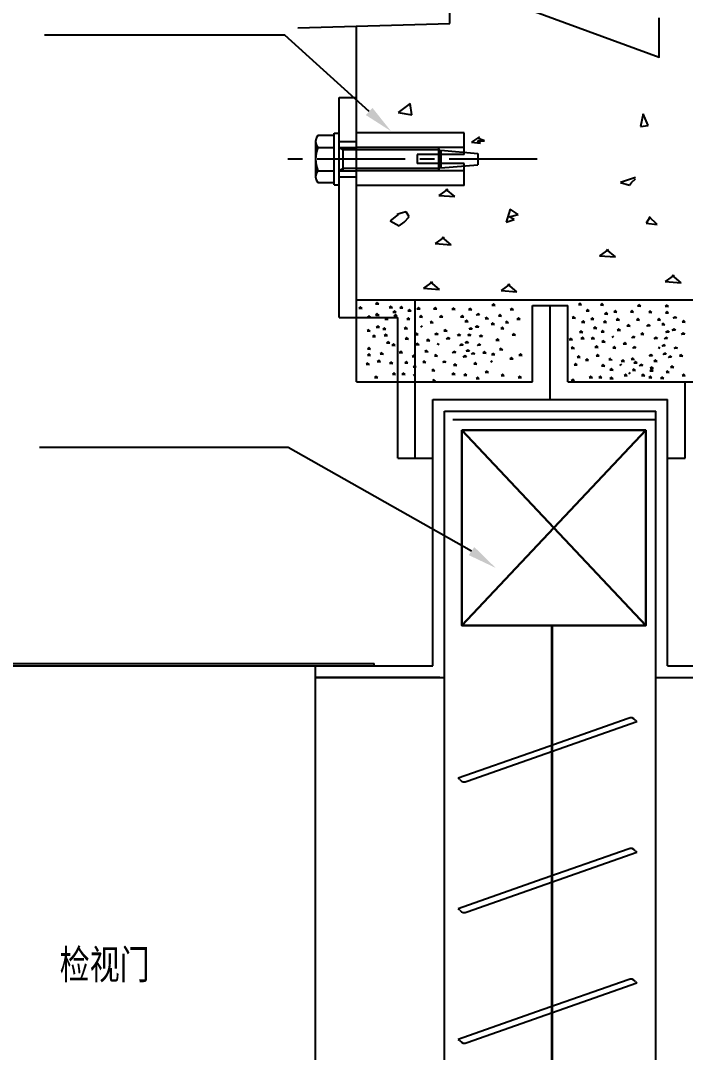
# Model space of a CAD drawing. Extents: x 2246048 to 2442613, y -66234 to 220766.
# Drawn here: x 2418332 to 2423996, y 147148 to 155941 of the extents above; entities that cross this region are included whole.
import ezdxf
from ezdxf.enums import TextEntityAlignment as Align
from ezdxf.lldxf.tags import DXFTag

# ---------------------------------------------------------------- set-up
doc = ezdxf.new("R2010")
doc.units = 0
doc.header["$LTSCALE"] = 1000
doc.header["$MEASUREMENT"] = 0
doc.linetypes.add('CENTER2', pattern=[1.125, 0.75, -0.125, 0.125, -0.125])
doc.layers.add('ACS_COM', color=53, linetype='Continuous', lineweight=30)
for name, color, linetype in [('ARCH', 21, 'Continuous'), ('CNTXT', 50, 'Continuous'), ('DUCT', 4, 'Continuous'), ('DUCTXT', 3, 'Continuous'), ('HANGER', 7, 'Continuous')]:
    doc.layers.add(name, color=color, linetype=linetype)
doc.styles.add('黑体', font='simhei.ttf')
tags = doc.linetypes.add('USTATION2', pattern=[1, 0.75, -0.25]).pattern_tags.tags
tags[6:7] = [DXFTag(74, 4), DXFTag(75, 0), DXFTag(340, '0'), DXFTag(46, 1.0), DXFTag(50, 0.0), DXFTag(44, 0.0), DXFTag(45, 0.0)]
tags[4:5] = [DXFTag(74, 4), DXFTag(75, 0), DXFTag(340, '0'), DXFTag(46, 1.0), DXFTag(50, 0.0), DXFTag(44, 0.0), DXFTag(45, 0.0)]

msp = doc.modelspace()

# ---------------------------------------------------------------- linework, layer by layer
at = {"layer": 'ACS_COM'}
for p, q in [((2422091.435935656, 152450.1201707158), (2423658.968278499, 150785.9235790529)), ((2423658.968278499, 152450.1201707158), (2422091.435935656, 150785.9235790529))]:
    msp.add_line(p, q, dxfattribs=at)
msp.add_lwpolyline([(2422091.435935656, 152450.1201707158), (2423658.968278499, 152450.1201707158), (2423658.968278499, 150785.9235790529), (2422091.435935656, 150785.9235790529)], close=True, dxfattribs=at)
at = {"layer": 'ACS_COM', "const_width": 25}
msp.add_lwpolyline([(2422859.864820077, 150785.9235790529), (2422859.864820077, 141059.682672782)], dxfattribs=at)
at = {"layer": 'ARCH'}
for p, q in [((2420694.737559747, 155879.6610612376), (2421987.77060631, 155915.7008339477)), ((2421194.737559747, 152861.9456390998), (2421194.737559747, 155893.5971987577)), ((2421194.737559747, 153561.9456390998), (2424494.737559747, 153561.9456390998)), ((2421194.737559747, 152861.9456390998), (2422694.737559747, 152861.9456390998)), ((2422994.737559747, 152861.9456390998), (2424494.737559747, 152861.9456390998))]:
    msp.add_line(p, q, dxfattribs=at)
at = {"layer": 'ARCH', "color": 11, "linetype": 'Continuous'}
for p, q in [((2421649.737559747, 155233.8273587666), (2421548.237559747, 155158.1273587665)), ((2421666.537559747, 155136.4273587666), (2421649.737559747, 155233.8273587666)), ((2421548.237559747, 155158.1273587665), (2421666.537559747, 155136.4273587666)), ((2423637.637559747, 155145.3456390997), (2423612.337559748, 155037.0456390998)), ((2423679.937559748, 155048.0456390998), (2423637.637559747, 155145.3456390997)), ((2423612.337559748, 155037.0456390998), (2423679.937559748, 155048.0456390998)), ((2422241.837559748, 154949.4456390998), (2422174.237559747, 154906.0456390998)), ((2422284.237559747, 154916.9456390997), (2422224.937559748, 154938.6456390998)), ((2422174.237559747, 154906.0456390998), (2422250.237559747, 154895.2456390997)), ((2422224.937559748, 154916.9456390997), (2422284.237559747, 154916.9456390997)), ((2422250.237559747, 154895.2456390997), (2422224.937559748, 154916.9456390997)), ((2423570.037559747, 154604.3456390998), (2423443.037559748, 154560.9456390997)), ((2423536.137559747, 154560.9456390997), (2423570.037559747, 154593.5456390998)), ((2421971.137559747, 154505.6456390998), (2421895.037559747, 154451.5456390998)), ((2422030.437559748, 154440.7456390997), (2421954.237559747, 154505.6456390998)), ((2423443.037559748, 154560.9456390997), (2423519.237559747, 154539.4456390997)), ((2423519.237559747, 154539.4456390997), (2423536.137559747, 154560.9456390997)), ((2421895.037559747, 154451.5456390998), (2422030.437559748, 154440.7456390997)), ((2421615.837559748, 154310.9456390997), (2421573.637559747, 154300.1456390998)), ((2421641.237559747, 154267.7456390997), (2421615.837559748, 154310.9456390997)), ((2422504.137559747, 154332.5456390998), (2422470.237559747, 154224.3456390997)), ((2422571.737559747, 154289.3456390997), (2422504.137559747, 154332.5456390998)), ((2421548.237559747, 154289.3456390997), (2421480.537559748, 154235.1456390998)), ((2421480.537559748, 154235.1456390998), (2421556.637559747, 154191.9456390997)), ((2421573.637559747, 154300.1456390998), (2421539.737559747, 154289.3456390997)), ((2421556.637559747, 154191.9456390997), (2421598.937559748, 154224.3456390997)), ((2421598.937559748, 154224.3456390997), (2421641.237559747, 154267.7456390997)), ((2422470.237559747, 154224.3456390997), (2422537.937559748, 154246.0456390998)), ((2422495.537559748, 154267.7456390997), (2422571.737559747, 154289.3456390997)), ((2422537.937559748, 154246.0456390998), (2422495.537559748, 154267.7456390997)), ((2423696.837559748, 154268.8456390997), (2423662.937559748, 154214.7456390997)), ((2423662.937559748, 154214.7456390997), (2423756.037559748, 154203.9456390997)), ((2423756.037559748, 154203.9456390997), (2423688.337559748, 154268.8456390997)), ((2421941.137559747, 154095.4456390998), (2421865.037559748, 154041.3456390997)), ((2421865.037559748, 154041.3456390997), (2422000.437559748, 154030.5456390998)), ((2422000.437559748, 154030.5456390998), (2421924.237559747, 154095.4456390998)), ((2423341.137559747, 153991.4456390997), (2423265.037559748, 153937.3456390997)), ((2423400.437559748, 153926.5456390998), (2423324.237559747, 153991.4456390997)), ((2423265.037559748, 153937.3456390997), (2423400.437559748, 153926.5456390998)), ((2421841.137559747, 153715.2456390997), (2421765.037559748, 153661.1456390998)), ((2421900.437559748, 153650.3456390998), (2421824.237559747, 153715.2456390997)), ((2422501.137559748, 153695.2456390997), (2422425.037559748, 153641.1456390998)), ((2422560.437559748, 153630.3456390997), (2422484.237559747, 153695.2456390997)), ((2423901.137559748, 153771.3456390998), (2423825.037559748, 153717.2456390997)), ((2423825.037559748, 153717.2456390997), (2423960.437559748, 153706.4456390997)), ((2423960.437559748, 153706.4456390997), (2423884.237559747, 153771.3456390998)), ((2421765.037559748, 153661.1456390998), (2421900.437559748, 153650.3456390998)), ((2422425.037559748, 153641.1456390998), (2422560.437559748, 153630.3456390997)), ((2421370.864707564, 153539.0865453559), (2421355.664707563, 153528.1865453558)), ((2421355.664707563, 153528.1865453558), (2421382.764707563, 153526.0865453559)), ((2421382.764707563, 153526.0865453559), (2421367.464707564, 153539.0865453559)), ((2422363.437559748, 153526.8456390997), (2422348.237559747, 153515.9456390997)), ((2422348.237559747, 153515.9456390997), (2422375.337559748, 153513.8456390997)), ((2422375.337559748, 153513.8456390997), (2422360.037559748, 153526.8456390997)), ((2423100.010763106, 153533.0740841238), (2423084.810763106, 153522.1740841239)), ((2423084.810763106, 153522.1740841239), (2423111.910763106, 153520.0740841238)), ((2423111.910763106, 153520.0740841238), (2423096.610763106, 153533.0740841238)), ((2423287.267747007, 153529.0766836714), (2423272.067747007, 153518.1766836714)), ((2423272.067747007, 153518.1766836714), (2423299.167747007, 153516.0766836714)), ((2423299.167747007, 153516.0766836714), (2423283.867747007, 153529.0766836714)), ((2423604.223111109, 153520.3118208178), (2423589.023111109, 153509.4118208177)), ((2423616.123111109, 153507.3118208178), (2423600.823111109, 153520.3118208178)), ((2423840.037208572, 153517.806426133), (2423824.837208572, 153506.906426133)), ((2423851.937208572, 153504.806426133), (2423836.637208573, 153517.806426133)), ((2421228.864707564, 153501.8865453558), (2421213.664707564, 153490.9865453559)), ((2421213.664707564, 153490.9865453559), (2421240.764707563, 153488.8865453558)), ((2421240.764707563, 153488.8865453558), (2421225.464707564, 153501.8865453558)), ((2421301.637559747, 153425.2456390997), (2421286.437559748, 153414.3456390997)), ((2421313.537559748, 153412.2456390997), (2421298.237559747, 153425.2456390997)), ((2421369.537559748, 153444.6456390998), (2421354.337559748, 153433.7456390997)), ((2421354.337559748, 153433.7456390997), (2421381.437559748, 153431.6456390998)), ((2421374.264707564, 153440.9865453559), (2421359.064707564, 153430.0865453559)), ((2421359.064707564, 153430.0865453559), (2421386.164707564, 153427.9865453558)), ((2421381.437559748, 153431.6456390998), (2421366.137559747, 153444.6456390998)), ((2421386.164707564, 153427.9865453558), (2421370.864707564, 153440.9865453559)), ((2421487.637559747, 153506.4456390997), (2421472.437559748, 153495.5456390998)), ((2421472.437559748, 153495.5456390998), (2421499.537559747, 153493.4456390997)), ((2421499.537559747, 153493.4456390997), (2421484.237559747, 153506.4456390997)), ((2421519.664707564, 153467.9865453558), (2421504.464707564, 153457.0865453559)), ((2421504.464707564, 153457.0865453559), (2421531.564707564, 153454.9865453558)), ((2421528.237559747, 153435.4456390997), (2421513.037559747, 153424.5456390998)), ((2421513.037559747, 153424.5456390998), (2421540.137559747, 153422.4456390997)), ((2421531.564707564, 153454.9865453558), (2421516.264707564, 153467.9865453558)), ((2421540.137559747, 153422.4456390997), (2421524.837559748, 153435.4456390997)), ((2421577.164707564, 153505.2865453558), (2421561.964707564, 153494.3865453558)), ((2421561.964707564, 153494.3865453558), (2421589.064707564, 153492.2865453558)), ((2421589.064707564, 153492.2865453558), (2421573.764707563, 153505.2865453558)), ((2421646.537559748, 153479.4456390997), (2421631.337559748, 153468.5456390998)), ((2421631.337559748, 153468.5456390998), (2421658.437559748, 153466.4456390997)), ((2421658.437559748, 153466.4456390997), (2421643.137559747, 153479.4456390997)), ((2421724.337559748, 153496.3456390998), (2421709.137559747, 153485.4456390997)), ((2421709.137559747, 153485.4456390997), (2421736.237559747, 153483.3456390998)), ((2421736.237559747, 153483.3456390998), (2421720.937559748, 153496.3456390998)), ((2421744.737559747, 153427.9456390997), (2421729.537559748, 153417.0456390998)), ((2421756.637559747, 153414.9456390997), (2421741.337559748, 153427.9456390997)), ((2421866.337559748, 153496.3456390998), (2421851.137559747, 153485.4456390997)), ((2421851.137559747, 153485.4456390997), (2421878.237559747, 153483.3456390998)), ((2421878.237559747, 153483.3456390998), (2421862.937559748, 153496.3456390998)), ((2421917.037559748, 153428.6456390998), (2421901.837559748, 153417.7456390997)), ((2421928.937559747, 153415.6456390998), (2421913.637559747, 153428.6456390998)), ((2422021.837559748, 153492.9456390997), (2422006.637559747, 153482.0456390998)), ((2422006.637559747, 153482.0456390998), (2422033.737559747, 153479.9456390997)), ((2422033.737559747, 153479.9456390997), (2422018.437559748, 153492.9456390997)), ((2422096.237559747, 153428.6456390998), (2422081.037559747, 153417.7456390997)), ((2422108.137559747, 153415.6456390998), (2422092.837559748, 153428.6456390998)), ((2422163.837559748, 153489.5456390998), (2422148.637559747, 153478.6456390998)), ((2422148.637559747, 153478.6456390998), (2422175.737559747, 153476.5456390998)), ((2422175.737559747, 153476.5456390998), (2422160.437559748, 153489.5456390998)), ((2422216.037559748, 153431.6456390998), (2422231.337559748, 153444.6456390998)), ((2422243.137559747, 153433.7456390997), (2422216.037559748, 153431.6456390998)), ((2422227.937559748, 153444.6456390998), (2422243.137559747, 153433.7456390997)), ((2422417.537559747, 153435.4456390997), (2422402.337559748, 153424.5456390998)), ((2422402.337559748, 153424.5456390998), (2422429.437559748, 153422.4456390997)), ((2422429.437559748, 153422.4456390997), (2422414.137559747, 153435.4456390997)), ((2422518.937559748, 153489.6456390998), (2422503.737559747, 153478.7456390997)), ((2422503.737559747, 153478.7456390997), (2422530.837559748, 153476.6456390998)), ((2422530.837559748, 153476.6456390998), (2422515.537559747, 153489.6456390998)), ((2423164.637559747, 153479.3456390998), (2423149.437559748, 153468.4456390997)), ((2423149.437559748, 153468.4456390997), (2423176.537559747, 153466.3456390997)), ((2423176.537559747, 153466.3456390997), (2423161.237559747, 153479.3456390998)), ((2423323.537559748, 153452.3456390997), (2423308.337559748, 153441.4456390997)), ((2423308.337559748, 153441.4456390997), (2423335.437559748, 153439.3456390997)), ((2423335.437559748, 153439.3456390997), (2423320.137559747, 153452.3456390997)), ((2423401.337559748, 153469.2456390997), (2423386.137559747, 153458.3456390998)), ((2423386.137559747, 153458.3456390998), (2423413.237559747, 153456.2456390997)), ((2423413.237559747, 153456.2456390997), (2423397.937559748, 153469.2456390997)), ((2423543.337559748, 153469.2456390997), (2423528.137559747, 153458.3456390998)), ((2423528.137559747, 153458.3456390998), (2423555.237559747, 153456.2456390997)), ((2423555.237559747, 153456.2456390997), (2423539.937559748, 153469.2456390997)), ((2423589.023111109, 153509.4118208177), (2423616.123111109, 153507.3118208178)), ((2423698.837559748, 153465.8456390997), (2423683.637559747, 153454.9456390997)), ((2423683.637559747, 153454.9456390997), (2423710.737559747, 153452.8456390997)), ((2423710.737559747, 153452.8456390997), (2423695.437559748, 153465.8456390997)), ((2423824.837208572, 153506.906426133), (2423851.937208572, 153504.806426133)), ((2423840.837559748, 153462.4456390997), (2423825.637559747, 153451.5456390998)), ((2423825.637559747, 153451.5456390998), (2423852.737559747, 153449.4456390998)), ((2423852.737559747, 153449.4456390998), (2423837.437559748, 153462.4456390997)), ((2421286.437559748, 153414.3456390997), (2421313.537559748, 153412.2456390997)), ((2421377.837559748, 153340.3456390997), (2421362.637559747, 153329.4456390997)), ((2421389.737559747, 153327.3456390997), (2421374.437559748, 153340.3456390997)), ((2421450.437559748, 153408.3456390998), (2421435.237559747, 153397.4456390997)), ((2421435.237559747, 153397.4456390997), (2421462.337559748, 153395.3456390997)), ((2421462.337559748, 153395.3456390997), (2421447.037559747, 153408.3456390998)), ((2421636.437559748, 153408.3456390998), (2421621.237559747, 153397.4456390997)), ((2421621.237559747, 153397.4456390997), (2421648.337559748, 153395.3456390997)), ((2421648.337559748, 153395.3456390997), (2421633.037559748, 153408.3456390998)), ((2421729.537559748, 153417.0456390998), (2421756.637559747, 153414.9456390997)), ((2421753.137559747, 153340.3456390997), (2421737.937559748, 153329.4456390997)), ((2421836.437559748, 153377.9456390997), (2421821.237559747, 153367.0456390998)), ((2421821.237559747, 153367.0456390998), (2421848.337559748, 153364.9456390997)), ((2421848.337559748, 153364.9456390997), (2421833.037559748, 153377.9456390997)), ((2421901.837559748, 153417.7456390997), (2421928.937559747, 153415.6456390998)), ((2422081.037559747, 153417.7456390997), (2422108.137559747, 153415.6456390998)), ((2422133.437559748, 153388.0456390998), (2422118.237559747, 153377.1456390998)), ((2422118.237559747, 153377.1456390998), (2422145.337559748, 153375.0456390998)), ((2422145.337559748, 153375.0456390998), (2422130.037559747, 153388.0456390998)), ((2422207.737559747, 153327.3456390997), (2422223.037559747, 153340.3456390997)), ((2422219.637559747, 153340.3456390997), (2422234.837559748, 153329.4456390997)), ((2422305.937559748, 153411.8456390997), (2422290.737559747, 153400.9456390997)), ((2422290.737559747, 153400.9456390997), (2422317.837559748, 153398.8456390997)), ((2422317.837559748, 153398.8456390997), (2422302.537559747, 153411.8456390997)), ((2422356.637559747, 153364.4456390997), (2422341.437559747, 153353.5456390998)), ((2422341.437559747, 153353.5456390998), (2422368.537559747, 153351.4456390997)), ((2422368.537559747, 153351.4456390997), (2422353.237559747, 153364.4456390997)), ((2422478.337559748, 153377.9456390997), (2422463.137559747, 153367.0456390998)), ((2422463.137559747, 153367.0456390998), (2422490.237559747, 153364.9456390997)), ((2422490.237559747, 153364.9456390997), (2422474.937559748, 153377.9456390997)), ((2422576.437559748, 153408.4456390997), (2422561.237559747, 153397.5456390998)), ((2422561.237559747, 153397.5456390998), (2422588.337559748, 153395.4456390998)), ((2422588.337559748, 153395.4456390998), (2422573.037559747, 153408.4456390997)), ((2423046.537559748, 153417.5456390998), (2423031.337559748, 153406.6456390998)), ((2423031.337559748, 153406.6456390998), (2423058.437559748, 153404.5456390998)), ((2423058.437559748, 153404.5456390998), (2423043.137559747, 153417.5456390998)), ((2423127.437559748, 153381.2456390997), (2423112.237559747, 153370.3456390997)), ((2423112.237559747, 153370.3456390997), (2423139.337559748, 153368.2456390997)), ((2423139.337559748, 153368.2456390997), (2423124.037559747, 153381.2456390997)), ((2423205.237559747, 153408.3456390998), (2423190.037559748, 153397.4456390997)), ((2423190.037559748, 153397.4456390997), (2423217.137559747, 153395.3456390997)), ((2423217.137559747, 153395.3456390997), (2423201.837559748, 153408.3456390998)), ((2423313.437559748, 153381.2456390997), (2423298.237559747, 153370.3456390997)), ((2423298.237559747, 153370.3456390997), (2423325.337559748, 153368.2456390997)), ((2423325.337559748, 153368.2456390997), (2423310.037559748, 153381.2456390997)), ((2423421.737559747, 153400.8456390997), (2423406.537559748, 153389.9456390997)), ((2423406.537559748, 153389.9456390997), (2423433.637559747, 153387.8456390998)), ((2423433.637559747, 153387.8456390998), (2423418.337559748, 153400.8456390997)), ((2423513.437559748, 153350.8456390997), (2423498.237559747, 153339.9456390997)), ((2423498.237559747, 153339.9456390997), (2423525.337559748, 153337.8456390998)), ((2423525.337559748, 153337.8456390998), (2423510.037559748, 153350.8456390997)), ((2423594.037559748, 153401.5456390998), (2423578.837559748, 153390.6456390998)), ((2423578.837559748, 153390.6456390998), (2423605.937559748, 153388.5456390998)), ((2423605.937559748, 153388.5456390998), (2423590.637559747, 153401.5456390998)), ((2423667.937559748, 153337.8456390998), (2423683.237559747, 153350.8456390997)), ((2423695.037559747, 153339.9456390997), (2423667.937559748, 153337.8456390998)), ((2423679.837559748, 153350.8456390997), (2423695.037559747, 153339.9456390997)), ((2423773.237559747, 153401.5456390998), (2423758.037559748, 153390.6456390998)), ((2423758.037559748, 153390.6456390998), (2423785.137559747, 153388.5456390998)), ((2423785.137559747, 153388.5456390998), (2423769.837559748, 153401.5456390998)), ((2423810.437559748, 153360.9456390997), (2423795.237559747, 153350.0456390998)), ((2423795.237559747, 153350.0456390998), (2423822.337559748, 153347.9456390997)), ((2423822.337559748, 153347.9456390997), (2423807.037559748, 153360.9456390997)), ((2423893.037559748, 153404.5456390998), (2423908.337559748, 153417.5456390998)), ((2423920.137559747, 153406.6456390998), (2423893.037559748, 153404.5456390998)), ((2423904.937559748, 153417.5456390998), (2423920.137559747, 153406.6456390998)), ((2423982.937559748, 153384.7456390997), (2423967.737559747, 153373.8456390997)), ((2423967.737559747, 153373.8456390997), (2423994.837559748, 153371.7456390997)), ((2423994.837559748, 153371.7456390997), (2423979.537559748, 153384.7456390997)), ((2421298.637559747, 153307.0456390998), (2421283.437559748, 153296.1456390998)), ((2421283.437559748, 153296.1456390998), (2421310.537559747, 153294.0456390998)), ((2421310.537559747, 153294.0456390998), (2421295.237559747, 153307.0456390998)), ((2421344.537559748, 153261.1456390998), (2421329.337559748, 153250.2456390997)), ((2421329.337559748, 153250.2456390997), (2421356.437559748, 153248.1456390998)), ((2421356.437559748, 153248.1456390998), (2421341.137559747, 153261.1456390998)), ((2421362.637559747, 153329.4456390997), (2421389.737559747, 153327.3456390997)), ((2421432.037559748, 153323.6456390998), (2421416.837559748, 153312.7456390997)), ((2421416.837559748, 153312.7456390997), (2421443.937559748, 153310.6456390998)), ((2421443.937559748, 153310.6456390998), (2421428.637559747, 153323.6456390998)), ((2421444.537559748, 153269.4456390997), (2421429.337559748, 153258.5456390998)), ((2421429.337559748, 153258.5456390998), (2421456.437559748, 153256.4456390997)), ((2421456.437559748, 153256.4456390997), (2421441.137559747, 153269.4456390997)), ((2421615.437559748, 153327.8456390997), (2421600.237559747, 153316.9456390997)), ((2421600.237559747, 153316.9456390997), (2421627.337559748, 153314.8456390997)), ((2421627.337559748, 153314.8456390997), (2421612.037559747, 153327.8456390997)), ((2421707.137559747, 153277.8456390997), (2421691.937559748, 153266.9456390997)), ((2421691.937559748, 153266.9456390997), (2421719.037559748, 153264.8456390997)), ((2421719.037559748, 153264.8456390997), (2421703.737559747, 153277.8456390997)), ((2421861.637559747, 153264.8456390997), (2421876.937559748, 153277.8456390997)), ((2421888.737559747, 153266.9456390997), (2421861.637559747, 153264.8456390997)), ((2421873.537559748, 153277.8456390997), (2421888.737559747, 153266.9456390997)), ((2421954.237559747, 153306.8456390997), (2421939.037559747, 153295.9456390997)), ((2421939.037559747, 153295.9456390997), (2421966.137559747, 153293.8456390997)), ((2421966.137559747, 153293.8456390997), (2421950.837559748, 153306.8456390997)), ((2422053.537559748, 153256.4456390997), (2422068.837559748, 153269.4456390997)), ((2422080.637559747, 153258.5456390998), (2422053.537559748, 153256.4456390997)), ((2422065.437559748, 153269.4456390997), (2422080.637559747, 153258.5456390998)), ((2422141.037559748, 153256.4456390997), (2422156.337559748, 153269.4456390997)), ((2422168.137559747, 153258.5456390998), (2422141.037559748, 153256.4456390997)), ((2422152.937559748, 153269.4456390997), (2422168.137559747, 153258.5456390998)), ((2422153.537559748, 153310.6456390998), (2422168.837559748, 153323.6456390998)), ((2422180.637559747, 153312.7456390997), (2422153.537559748, 153310.6456390998)), ((2422165.437559748, 153323.6456390998), (2422180.637559747, 153312.7456390997)), ((2422234.837559748, 153329.4456390997), (2422207.737559747, 153327.3456390997)), ((2422241.037559748, 153248.1456390998), (2422256.337559748, 153261.1456390998)), ((2422268.137559747, 153250.2456390997), (2422241.037559748, 153248.1456390998)), ((2422252.937559748, 153261.1456390998), (2422268.137559747, 153250.2456390997)), ((2422437.837559748, 153327.2456390997), (2422422.637559747, 153316.3456390997)), ((2422422.637559747, 153316.3456390997), (2422449.737559747, 153314.2456390997)), ((2422449.737559747, 153314.2456390997), (2422434.437559748, 153327.2456390997)), ((2422535.837559748, 153273.0456390998), (2422520.637559747, 153262.1456390996)), ((2422520.637559747, 153262.1456390996), (2422547.737559747, 153260.0456390998)), ((2422547.737559747, 153260.0456390998), (2422532.437559748, 153273.0456390998)), ((2423109.037559748, 153296.5456390998), (2423093.837559748, 153285.6456390998)), ((2423093.837559748, 153285.6456390998), (2423120.937559748, 153283.5456390998)), ((2423120.937559748, 153283.5456390998), (2423105.637559747, 153296.5456390998)), ((2423228.837559748, 153330.5456390998), (2423213.637559747, 153319.6456390998)), ((2423213.637559747, 153319.6456390998), (2423240.737559747, 153317.5456390998)), ((2423240.737559747, 153317.5456390998), (2423225.437559748, 153330.5456390998)), ((2423292.437559748, 153300.7456390997), (2423277.237559747, 153289.8456390997)), ((2423277.237559747, 153289.8456390997), (2423304.337559748, 153287.7456390997)), ((2423304.337559748, 153287.7456390997), (2423289.037559747, 153300.7456390997)), ((2423384.137559747, 153250.7456390997), (2423368.937559748, 153239.8456390997)), ((2423430.137559747, 153313.2456390997), (2423414.937559748, 153302.3456390997)), ((2423414.937559748, 153302.3456390997), (2423442.037559748, 153300.2456390997)), ((2423442.037559748, 153300.2456390997), (2423426.737559747, 153313.2456390997)), ((2423538.637559747, 153237.7456390997), (2423553.937559747, 153250.7456390997)), ((2423550.537559747, 153250.7456390997), (2423565.737559747, 153239.8456390997)), ((2423631.237559747, 153279.7456390997), (2423616.037559748, 153268.8456390997)), ((2423616.037559748, 153268.8456390997), (2423643.137559747, 153266.7456390997)), ((2423643.137559747, 153266.7456390997), (2423627.837559748, 153279.7456390997)), ((2423830.537559748, 153283.5456390998), (2423845.837559748, 153296.5456390998)), ((2423857.637559747, 153285.6456390998), (2423830.537559748, 153283.5456390998)), ((2423842.437559748, 153296.5456390998), (2423857.637559747, 153285.6456390998)), ((2423884.737559747, 153300.2456390997), (2423900.037559748, 153313.2456390997)), ((2423911.837559748, 153302.3456390997), (2423884.737559747, 153300.2456390997)), ((2423896.637559747, 153313.2456390997), (2423911.837559748, 153302.3456390997)), ((2423963.937559748, 153266.9456390997), (2423979.237559747, 153279.9456390997)), ((2423991.037559748, 153269.0456390998), (2423963.937559748, 153266.9456390997)), ((2423975.837559748, 153279.9456390997), (2423991.037559748, 153269.0456390998)), ((2421465.337559748, 153206.9456390997), (2421450.137559747, 153196.0456390998)), ((2421450.137559747, 153196.0456390998), (2421477.237559747, 153193.9456390997)), ((2421477.237559747, 153193.9456390997), (2421461.937559748, 153206.9456390997)), ((2421511.237559747, 153186.0456390998), (2421496.037559747, 153175.1456390998)), ((2421496.037559747, 153175.1456390998), (2421523.137559747, 153173.0456390998)), ((2421523.137559747, 153173.0456390998), (2421507.837559748, 153186.0456390998)), ((2421623.837559748, 153240.2456390997), (2421608.637559747, 153229.3456390998)), ((2421608.637559747, 153229.3456390998), (2421635.737559747, 153227.2456390997)), ((2421635.737559747, 153227.2456390997), (2421620.437559748, 153240.2456390997)), ((2421715.537559747, 153190.2456390997), (2421700.337559748, 153179.3456390998)), ((2421700.337559748, 153179.3456390998), (2421727.437559748, 153177.2456390997)), ((2421727.437559748, 153177.2456390997), (2421712.137559747, 153190.2456390997)), ((2421805.437559748, 153225.6456390998), (2421790.237559747, 153214.7456390997)), ((2421790.237559747, 153214.7456390997), (2421817.337559748, 153212.6456390998)), ((2421817.337559748, 153212.6456390998), (2421802.037559748, 153225.6456390998)), ((2421881.937559748, 153190.2456390997), (2421897.137559747, 153179.3456390998)), ((2421961.737559747, 153227.2456390997), (2421977.037559748, 153240.2456390997)), ((2421988.837559748, 153229.3456390998), (2421961.737559747, 153227.2456390997)), ((2421973.637559747, 153240.2456390997), (2421988.837559748, 153229.3456390998)), ((2422074.337559748, 153173.0456390998), (2422089.637559747, 153186.0456390998)), ((2422101.437559748, 153175.1456390998), (2422074.337559748, 153173.0456390998)), ((2422086.237559747, 153186.0456390998), (2422101.437559748, 153175.1456390998)), ((2422120.237559747, 153193.9456390997), (2422135.537559747, 153206.9456390997)), ((2422147.337559748, 153196.0456390998), (2422120.237559747, 153193.9456390997)), ((2422132.137559747, 153206.9456390997), (2422147.337559748, 153196.0456390998)), ((2422224.437559748, 153173.0456390998), (2422239.737559747, 153186.0456390998)), ((2422251.537559747, 153175.1456390998), (2422224.437559748, 153173.0456390998)), ((2422236.337559748, 153186.0456390998), (2422251.537559747, 153175.1456390998)), ((2422397.237559747, 153229.1456390998), (2422382.037559748, 153218.2456390997)), ((2422382.037559748, 153218.2456390997), (2422409.137559747, 153216.1456390998)), ((2422409.137559747, 153216.1456390998), (2422393.837559748, 153229.1456390998)), ((2423021.537559748, 153234.0456390998), (2423006.337559748, 153223.1456390998)), ((2423006.337559748, 153223.1456390998), (2423033.437559748, 153221.0456390998)), ((2423033.437559748, 153221.0456390998), (2423018.137559747, 153234.0456390998)), ((2423038.137559747, 153158.9456390997), (2423022.937559748, 153148.0456390998)), ((2423050.037559748, 153145.9456390997), (2423034.737559747, 153158.9456390997)), ((2423121.537559748, 153242.3456390997), (2423106.337559748, 153231.4456390997)), ((2423106.337559748, 153231.4456390997), (2423133.437559748, 153229.3456390998)), ((2423133.437559748, 153229.3456390998), (2423118.137559747, 153242.3456390997)), ((2423209.037559748, 153242.3456390997), (2423193.837559748, 153231.4456390997)), ((2423193.837559748, 153231.4456390997), (2423220.937559748, 153229.3456390998)), ((2423220.937559748, 153229.3456390998), (2423205.637559747, 153242.3456390997)), ((2423241.203501032, 153168.9666431517), (2423226.003501032, 153158.0666431517)), ((2423253.103501032, 153155.9666431517), (2423237.803501032, 153168.9666431517)), ((2423300.837559748, 153213.1456390998), (2423285.637559747, 153202.2456390997)), ((2423285.637559747, 153202.2456390997), (2423312.737559747, 153200.1456390998)), ((2423312.737559747, 153200.1456390998), (2423297.437559748, 153213.1456390998)), ((2423392.537559747, 153163.1456390998), (2423377.337559748, 153152.2456390997)), ((2423404.437559748, 153150.1456390998), (2423389.137559747, 153163.1456390998)), ((2423482.437559748, 153198.5456390998), (2423467.237559747, 153187.6456390998)), ((2423467.237559747, 153187.6456390998), (2423494.337559748, 153185.5456390998)), ((2423494.337559748, 153185.5456390998), (2423479.037559747, 153198.5456390998)), ((2423565.737559747, 153239.8456390997), (2423538.637559747, 153237.7456390997)), ((2423547.037559747, 153150.1456390998), (2423562.337559748, 153163.1456390998)), ((2423558.937559748, 153163.1456390998), (2423574.137559747, 153152.2456390997)), ((2423730.537559748, 153229.3456390998), (2423745.837559748, 153242.3456390997)), ((2423757.637559747, 153231.4456390997), (2423730.537559748, 153229.3456390998)), ((2423742.437559748, 153242.3456390997), (2423757.637559747, 153231.4456390997)), ((2423763.237559747, 153158.9456390997), (2423778.437559748, 153148.0456390998)), ((2423797.237559747, 153166.8456390998), (2423812.537559748, 153179.8456390997)), ((2423824.337559748, 153168.9456390997), (2423797.237559747, 153166.8456390998)), ((2423809.137559747, 153179.8456390997), (2423824.337559748, 153168.9456390997)), ((2423818.037559748, 153229.3456390998), (2423833.337559748, 153242.3456390997)), ((2423845.137559747, 153231.4456390997), (2423818.037559748, 153229.3456390998)), ((2423829.937559748, 153242.3456390997), (2423845.137559747, 153231.4456390997)), ((2423901.437559748, 153145.9456390997), (2423916.737559747, 153158.9456390997)), ((2423913.337559748, 153158.9456390997), (2423928.537559748, 153148.0456390998)), ((2421301.637559747, 153154.6456390998), (2421286.437559748, 153143.7456390997)), ((2421286.437559748, 153143.7456390997), (2421313.537559748, 153141.6456390998)), ((2421301.637559747, 153100.5456390998), (2421286.437559748, 153089.6456390998)), ((2421286.437559748, 153089.6456390998), (2421313.537559748, 153087.5456390998)), ((2421313.537559748, 153141.6456390998), (2421298.237559747, 153154.6456390998)), ((2421313.537559748, 153087.5456390998), (2421298.237559747, 153100.5456390998)), ((2421411.237559747, 153110.9456390997), (2421396.037559747, 153100.0456390998)), ((2421396.037559747, 153100.0456390998), (2421423.137559747, 153097.9456390997)), ((2421423.137559747, 153097.9456390997), (2421407.837559748, 153110.9456390997)), ((2421573.737559747, 153123.4456390997), (2421558.537559747, 153112.5456390998)), ((2421558.537559747, 153112.5456390998), (2421585.637559747, 153110.4456390997)), ((2421585.637559747, 153110.4456390997), (2421570.337559748, 153123.4456390997)), ((2421682.137559747, 153090.0456390998), (2421666.937559748, 153079.1456390998)), ((2421666.937559748, 153079.1456390998), (2421694.037559748, 153077.0456390998)), ((2421694.037559748, 153077.0456390998), (2421678.737559747, 153090.0456390998)), ((2421791.937559748, 153130.9456390997), (2421776.737559747, 153120.0456390998)), ((2421776.737559747, 153120.0456390998), (2421803.837559748, 153117.9456390997)), ((2421803.837559748, 153117.9456390997), (2421788.537559748, 153130.9456390997)), ((2421873.137559747, 153093.7456390997), (2421857.937559748, 153082.8456390997)), ((2421857.937559748, 153082.8456390997), (2421885.037559748, 153080.7456390997)), ((2421885.037559748, 153080.7456390997), (2421869.737559747, 153093.7456390997)), ((2422011.837559748, 153110.4456390997), (2422027.137559747, 153123.4456390997)), ((2422038.937559748, 153112.5456390998), (2422011.837559748, 153110.4456390997)), ((2422023.737559747, 153123.4456390997), (2422038.937559748, 153112.5456390998)), ((2422103.537559748, 153072.9456390997), (2422118.837559748, 153085.9456390997)), ((2422130.637559747, 153075.0456390998), (2422103.537559748, 153072.9456390997)), ((2422115.437559748, 153085.9456390997), (2422130.637559747, 153075.0456390998)), ((2422128.537559748, 153123.0456390998), (2422143.837559748, 153136.0456390998)), ((2422155.637559747, 153125.1456390998), (2422128.537559748, 153123.0456390998)), ((2422140.437559748, 153136.0456390998), (2422155.637559747, 153125.1456390998)), ((2422174.337559748, 153097.9456390997), (2422189.637559747, 153110.9456390997)), ((2422201.437559748, 153100.0456390998), (2422174.337559748, 153097.9456390997)), ((2422186.237559747, 153110.9456390997), (2422201.437559748, 153100.0456390998)), ((2422285.637559747, 153120.8456390998), (2422270.437559748, 153109.9456390997)), ((2422270.437559748, 153109.9456390997), (2422297.537559748, 153107.8456390997)), ((2422297.537559748, 153107.8456390997), (2422282.237559747, 153120.8456390998)), ((2422360.037559748, 153107.3456390997), (2422344.837559748, 153096.4456390997)), ((2422344.837559748, 153096.4456390997), (2422371.937559748, 153094.3456390997)), ((2422371.937559748, 153094.3456390997), (2422356.637559747, 153107.3456390997)), ((2422427.637559747, 153147.9456390997), (2422412.437559748, 153137.0456390998)), ((2422412.437559748, 153137.0456390998), (2422439.537559748, 153134.9456390997)), ((2422439.537559748, 153134.9456390997), (2422424.237559747, 153147.9456390997)), ((2422593.337559748, 153100.5456390998), (2422578.137559747, 153089.6456390998)), ((2422578.137559747, 153089.6456390998), (2422605.237559747, 153087.5456390998)), ((2422605.237559747, 153087.5456390998), (2422589.937559748, 153100.5456390998)), ((2423022.937559748, 153148.0456390998), (2423050.037559748, 153145.9456390997)), ((2423088.237559747, 153083.8456390998), (2423073.037559747, 153072.9456390997)), ((2423073.037559747, 153072.9456390997), (2423100.137559747, 153070.8456390998)), ((2423100.137559747, 153070.8456390998), (2423084.837559748, 153083.8456390998)), ((2423226.003501032, 153158.0666431517), (2423253.103501032, 153155.9666431517)), ((2423250.737559747, 153096.3456390998), (2423235.537559747, 153085.4456390997)), ((2423235.537559747, 153085.4456390997), (2423262.637559747, 153083.3456390998)), ((2423262.637559747, 153083.3456390998), (2423247.337559748, 153096.3456390998)), ((2423377.337559748, 153152.2456390997), (2423404.437559748, 153150.1456390998)), ((2423574.137559747, 153152.2456390997), (2423547.037559747, 153150.1456390998)), ((2423688.837559748, 153083.3456390998), (2423704.137559747, 153096.3456390998)), ((2423715.937559748, 153085.4456390997), (2423688.837559748, 153083.3456390998)), ((2423700.737559747, 153096.3456390998), (2423715.937559748, 153085.4456390997)), ((2423805.537559748, 153095.9456390997), (2423820.837559748, 153108.9456390997)), ((2423832.637559747, 153098.0456390998), (2423805.537559748, 153095.9456390997)), ((2423817.437559748, 153108.9456390997), (2423832.637559747, 153098.0456390998)), ((2423851.337559748, 153070.8456390998), (2423866.637559747, 153083.8456390998)), ((2423878.437559748, 153072.9456390997), (2423851.337559748, 153070.8456390998)), ((2423863.237559747, 153083.8456390998), (2423878.437559748, 153072.9456390997)), ((2423928.537559748, 153148.0456390998), (2423901.437559748, 153145.9456390997)), ((2423962.637559747, 153093.7456390997), (2423947.437559748, 153082.8456390997)), ((2423947.437559748, 153082.8456390997), (2423974.537559747, 153080.7456390997)), ((2423974.537559747, 153080.7456390997), (2423959.237559747, 153093.7456390997)), ((2421291.537559747, 153022.7456390997), (2421276.337559748, 153011.8456390997)), ((2421276.337559748, 153011.8456390997), (2421303.437559748, 153009.7456390997)), ((2421303.437559748, 153009.7456390997), (2421288.137559747, 153022.7456390997)), ((2421386.237559747, 153046.3456390998), (2421371.037559747, 153035.4456390997)), ((2421371.037559747, 153035.4456390997), (2421398.137559747, 153033.3456390998)), ((2421398.137559747, 153033.3456390998), (2421382.837559748, 153046.3456390998)), ((2421491.037559748, 153032.8456390997), (2421475.837559748, 153021.9456390997)), ((2421475.837559748, 153021.9456390997), (2421502.937559748, 153019.8456390997)), ((2421502.937559748, 153019.8456390997), (2421487.637559747, 153032.8456390997)), ((2421619.537559748, 153036.2456390997), (2421604.337559748, 153025.3456390998)), ((2421604.337559748, 153025.3456390998), (2421631.437559748, 153023.2456390997)), ((2421631.437559748, 153023.2456390997), (2421616.137559747, 153036.2456390997)), ((2421690.537559747, 153002.4456390997), (2421675.337559748, 152991.5456390998)), ((2421675.337559748, 152991.5456390998), (2421702.437559748, 152989.4456390997)), ((2421702.437559748, 152989.4456390997), (2421687.137559747, 153002.4456390997)), ((2421773.837559748, 153040.0456390998), (2421758.637559747, 153029.1456390998)), ((2421758.637559747, 153029.1456390998), (2421785.737559747, 153027.0456390998)), ((2421785.737559747, 153027.0456390998), (2421770.437559748, 153040.0456390998)), ((2421928.337559748, 153027.0456390998), (2421943.637559747, 153040.0456390998)), ((2421955.437559748, 153029.1456390998), (2421928.337559748, 153027.0456390998)), ((2421940.237559747, 153040.0456390998), (2421955.437559748, 153029.1456390998)), ((2422035.437559748, 153015.9456390997), (2422020.237559747, 153005.0456390998)), ((2422020.237559747, 153005.0456390998), (2422047.337559748, 153002.9456390997)), ((2422047.337559748, 153002.9456390997), (2422032.037559748, 153015.9456390997)), ((2422207.837559748, 153026.1456390998), (2422192.637559747, 153015.2456390997)), ((2422192.637559747, 153015.2456390997), (2422219.737559747, 153013.1456390998)), ((2422219.737559747, 153013.1456390998), (2422204.437559748, 153026.1456390998)), ((2422349.837559748, 153039.6456390998), (2422334.637559747, 153028.7456390997)), ((2422515.537559747, 153070.1456390998), (2422500.337559748, 153059.2456390997)), ((2422500.337559748, 153059.2456390997), (2422527.437559748, 153057.1456390998)), ((2422527.437559748, 153057.1456390998), (2422512.137559747, 153070.1456390998)), ((2423063.237559747, 153019.2456390997), (2423048.037559747, 153008.3456390998)), ((2423048.037559747, 153008.3456390998), (2423075.137559747, 153006.2456390997)), ((2423075.137559747, 153006.2456390997), (2423059.837559748, 153019.2456390997)), ((2423159.037559748, 153058.8456390998), (2423143.837559748, 153047.9456390997)), ((2423143.837559748, 153047.9456390997), (2423170.937559748, 153045.8456390998)), ((2423170.937559748, 153045.8456390998), (2423155.637559747, 153058.8456390998)), ((2423296.537559748, 153009.1456390998), (2423281.337559748, 152998.2456390997)), ((2423281.337559748, 152998.2456390997), (2423308.437559748, 152996.1456390998)), ((2423308.437559748, 152996.1456390998), (2423293.137559747, 153009.1456390998)), ((2423359.137559747, 153062.9456390997), (2423343.937559748, 153052.0456390998)), ((2423343.937559748, 153052.0456390998), (2423371.037559747, 153049.9456390997)), ((2423450.837559748, 153012.9456390997), (2423435.637559747, 153002.0456390998)), ((2423465.231620448, 153049.5555007842), (2423450.031620448, 153038.6555007842)), ((2423450.031620448, 153038.6555007842), (2423477.131620448, 153036.5555007842)), ((2423477.131620448, 153036.5555007842), (2423461.831620448, 153049.5555007842)), ((2423550.137559747, 153066.6456390998), (2423534.937559748, 153055.7456390997)), ((2423534.937559748, 153055.7456390997), (2423562.037559747, 153053.6456390998)), ((2423573.431620448, 153036.0555007842), (2423558.231620448, 153025.1555007842)), ((2423558.231620448, 153025.1555007842), (2423585.331620448, 153023.0555007842)), ((2423585.331620448, 153023.0555007842), (2423570.031620448, 153036.0555007842)), ((2423605.337559748, 152999.9456390997), (2423620.637559747, 153012.9456390997)), ((2423632.437559748, 153002.0456390998), (2423605.337559748, 152999.9456390997)), ((2423617.237559747, 153012.9456390997), (2423632.437559748, 153002.0456390998)), ((2423712.437559748, 152988.8456390997), (2423697.237559747, 152977.9456390997)), ((2423724.337559748, 152975.8456390997), (2423709.037559748, 152988.8456390997)), ((2423742.531620448, 153049.5555007842), (2423727.331620448, 153038.6555007842)), ((2423727.331620448, 153038.6555007842), (2423754.431620448, 153036.5555007842)), ((2423754.431620448, 153036.5555007842), (2423739.131620448, 153049.5555007842)), ((2423884.837559748, 152999.0456390998), (2423869.637559747, 152988.1456390998)), ((2423869.637559747, 152988.1456390998), (2423896.737559747, 152986.0456390998)), ((2423896.737559747, 152986.0456390998), (2423881.437559748, 152999.0456390998)), ((2421362.537559748, 152911.1456390998), (2421347.337559748, 152900.2456390997)), ((2421347.337559748, 152900.2456390997), (2421374.437559748, 152898.1456390998)), ((2421374.437559748, 152898.1456390998), (2421359.137559747, 152911.1456390998)), ((2421514.737559747, 152938.1456390998), (2421499.537559747, 152927.2456390997)), ((2421499.537559747, 152927.2456390997), (2421526.637559747, 152925.1456390998)), ((2421526.637559747, 152925.1456390998), (2421511.337559748, 152938.1456390998)), ((2421595.837559748, 152938.1456390998), (2421580.637559747, 152927.2456390997)), ((2421580.637559747, 152927.2456390997), (2421607.737559747, 152925.1456390998)), ((2421607.737559747, 152925.1456390998), (2421592.437559748, 152938.1456390998)), ((2421690.537559747, 152928.0456390998), (2421675.337559748, 152917.1456390998)), ((2421849.437559748, 152968.6456390998), (2421834.237559747, 152957.7456390997)), ((2421834.237559747, 152957.7456390997), (2421861.337559748, 152955.6456390998)), ((2421861.337559748, 152955.6456390998), (2421846.037559747, 152968.6456390998)), ((2422021.937559748, 152938.1456390998), (2422006.737559747, 152927.2456390997)), ((2422006.737559747, 152927.2456390997), (2422033.837559748, 152925.1456390998)), ((2422033.837559748, 152925.1456390998), (2422018.537559747, 152938.1456390998)), ((2422123.337559748, 152931.4456390997), (2422108.137559747, 152920.5456390998)), ((2422108.137559747, 152920.5456390998), (2422135.237559747, 152918.4456390997)), ((2422135.237559747, 152918.4456390997), (2422119.937559748, 152931.4456390997)), ((2422228.137559747, 152900.9456390997), (2422212.937559748, 152890.0456390998)), ((2422240.037559747, 152887.9456390997), (2422224.737559747, 152900.9456390997)), ((2422305.937559748, 152955.0456390998), (2422290.737559747, 152944.1456390998)), ((2422290.737559747, 152944.1456390998), (2422317.837559748, 152942.0456390998)), ((2422317.837559748, 152942.0456390998), (2422302.537559747, 152955.0456390998)), ((2422441.137559747, 152928.0456390998), (2422425.937559748, 152917.1456390998)), ((2422425.937559748, 152917.1456390998), (2422453.037559747, 152915.0456390998)), ((2422453.037559747, 152915.0456390998), (2422437.737559747, 152928.0456390998)), ((2422586.537559747, 152911.1456390998), (2422571.337559748, 152900.2456390997)), ((2422571.337559748, 152900.2456390997), (2422598.437559748, 152898.1456390998)), ((2422598.437559748, 152898.1456390998), (2422583.137559747, 152911.1456390998)), ((2423191.737559747, 152911.0456390998), (2423176.537559747, 152900.1456390998)), ((2423176.537559747, 152900.1456390998), (2423203.637559747, 152898.0456390998)), ((2423203.637559747, 152898.0456390998), (2423188.337559748, 152911.0456390998)), ((2423272.837559748, 152911.0456390998), (2423257.637559747, 152900.1456390998)), ((2423257.637559747, 152900.1456390998), (2423284.737559747, 152898.0456390998)), ((2423284.737559747, 152898.0456390998), (2423269.437559748, 152911.0456390998)), ((2423367.537559747, 152975.3456390998), (2423352.337559748, 152964.4456390997)), ((2423352.337559748, 152964.4456390997), (2423379.437559748, 152962.3456390997)), ((2423367.537559747, 152900.9456390997), (2423352.337559748, 152890.0456390998)), ((2423379.437559748, 152962.3456390997), (2423364.137559747, 152975.3456390998)), ((2423379.437559748, 152887.9456390997), (2423364.137559747, 152900.9456390997)), ((2423488.931620448, 152927.7555007841), (2423473.731620448, 152916.8555007841)), ((2423473.731620448, 152916.8555007841), (2423500.831620448, 152914.7555007841)), ((2423500.831620448, 152914.7555007841), (2423485.531620448, 152927.7555007841)), ((2423526.437559748, 152941.5456390998), (2423511.237559747, 152930.6456390998)), ((2423559.931620448, 152971.7555007841), (2423544.731620448, 152960.8555007842)), ((2423544.731620448, 152960.8555007842), (2423571.831620448, 152958.7555007841)), ((2423571.831620448, 152958.7555007841), (2423556.531620448, 152971.7555007841)), ((2423637.731620448, 152927.7555007841), (2423622.531620448, 152916.8555007841)), ((2423622.531620448, 152916.8555007841), (2423649.631620448, 152914.7555007841)), ((2423649.631620448, 152914.7555007841), (2423634.331620448, 152927.7555007841)), ((2423698.937559748, 152911.0456390998), (2423683.737559747, 152900.1456390998)), ((2423683.737559747, 152900.1456390998), (2423710.837559748, 152898.0456390998)), ((2423708.731620448, 152968.3555007842), (2423693.531620448, 152957.4555007842)), ((2423693.531620448, 152957.4555007842), (2423720.631620448, 152955.3555007842)), ((2423710.837559748, 152898.0456390998), (2423695.537559748, 152911.0456390998)), ((2423697.237559747, 152977.9456390997), (2423724.337559748, 152975.8456390997)), ((2423720.631620448, 152955.3555007842), (2423705.331620448, 152968.3555007842)), ((2423800.337559748, 152904.3456390998), (2423785.137559747, 152893.4456390997)), ((2423812.237559747, 152891.3456390997), (2423796.937559748, 152904.3456390998)), ((2423847.331620448, 152954.8555007841), (2423832.131620448, 152943.9555007841)), ((2423832.131620448, 152943.9555007841), (2423859.231620448, 152941.8555007841)), ((2423859.231620448, 152941.8555007841), (2423843.931620448, 152954.8555007841)), ((2423982.937559748, 152927.9456390997), (2423967.737559747, 152917.0456390998)), ((2423967.737559747, 152917.0456390998), (2423994.837559748, 152914.9456390997)), ((2423994.837559748, 152914.9456390997), (2423979.537559748, 152927.9456390997)), ((2421856.237559747, 152880.6456390998), (2421841.037559748, 152869.7456390997)), ((2421868.137559747, 152867.6456390998), (2421852.837559748, 152880.6456390998)), ((2422212.937559748, 152890.0456390998), (2422240.037559747, 152887.9456390997)), ((2423352.337559748, 152890.0456390998), (2423379.437559748, 152887.9456390997)), ((2423785.137559747, 152893.4456390997), (2423812.237559747, 152891.3456390997))]:
    msp.add_line(p, q, dxfattribs=at)
at = {"layer": 'ARCH'}
msp.add_lwpolyline([(2421987.77060631, 155915.7008339477), (2421987.77060631, 156286.6807886886), (2423773.126439418, 155629.0103460612), (2423773.126439418, 155965.4627627733)], dxfattribs=at)
at = {"layer": 'DUCT'}
for p, q in [((2421044.737559747, 155285.3800264464), (2421194.737559747, 155285.3800264464)), ((2421044.737559747, 153411.9456390998), (2421044.737559747, 155285.3800264464)), ((2421194.737559747, 154910.3843948501), (2421194.737559747, 155285.3800264464)), ((2421194.737559747, 153561.9456390998), (2421194.737559747, 154610.3844198503)), ((2421694.737559747, 152211.9456390998), (2421694.737559747, 153561.9456390998)), ((2422694.737559747, 152861.9456390998), (2422694.737559747, 153511.9456390998)), ((2422694.737559747, 153511.9456390998), (2422994.737559747, 153511.9456390998)), ((2422844.737559747, 152711.9456390998), (2422844.737559747, 153511.9456390998)), ((2422994.737559747, 152861.9456390997), (2422994.737559747, 153511.9456390998)), ((2421044.737559747, 153411.9456390998), (2421544.737559747, 153411.9456390998)), ((2421544.737559747, 152211.9456390998), (2421544.737559747, 153411.9456390998)), ((2421694.737559747, 152861.9456390998), (2422694.737559747, 152861.9456390998)), ((2422994.737559747, 152861.9456390998), (2423994.737559747, 152861.9456390998)), ((2423994.737559747, 152211.9456390997), (2423994.737559747, 152861.9456390998)), ((2421844.737559747, 152711.9456390998), (2423844.737559747, 152711.9456390998)), ((2421844.737559747, 150441.9456390998), (2421844.737559747, 152711.9456390998)), ((2423844.737559747, 150441.9456390998), (2423844.737559747, 152711.9456390997)), ((2421944.737559747, 152611.9456390998), (2423744.737559747, 152611.9456390998)), ((2421944.737559747, 150331.9456390998), (2421944.737559747, 152611.9456390998)), ((2423744.737559747, 139591.9456390998), (2423744.737559747, 152611.9456390998)), ((2422014.737559748, 152541.9456390997), (2423744.737559747, 152541.9456390997)), ((2421544.737559747, 152211.9456390998), (2421844.737559747, 152211.9456390998)), ((2423844.737559747, 152211.9456390997), (2423994.737559747, 152211.9456390997)), ((2420844.737559747, 150441.9456390998), (2421844.737559747, 150441.9456390998)), ((2420844.737559747, 140891.9456390998), (2420844.737559747, 150441.9456390998)), ((2421344.737559747, 150441.9456390998), (2421344.737559747, 150461.9456390998)), ((2423844.737559747, 150441.9456390998), (2424844.737559747, 150441.9456390998)), ((2420844.737559747, 150341.9456390998), (2421944.737559747, 150341.9456390998)), ((2421904.737559747, 150341.9456390998), (2420844.737559747, 150341.9456390998)), ((2421944.737559747, 149972.0536568629), (2421944.737559747, 150331.9456390998)), ((2423744.737559747, 150341.9456390998), (2424844.737559747, 150341.9456390998)), ((2423508.113323567, 149994.2720172313), (2422727.473313981, 149719.4076368064)), ((2421944.737559747, 139591.9456390998), (2421944.737559747, 149972.0536568629)), ((2422137.320979552, 149458.6053672195), (2423582.408660601, 149967.422652055)), ((2422727.473313981, 149719.4076368064), (2422061.220068916, 149484.8189875415)), ((2422137.320979552, 148345.227291856), (2423582.408660601, 148854.0445766913)), ((2423508.113323567, 148880.8939418676), (2422727.473313981, 148606.0295614427)), ((2422727.473313981, 148606.0295614427), (2422061.220068916, 148371.4409121778)), ((2422137.320979552, 147231.8492164921), (2423582.408660601, 147740.6665013277)), ((2423508.113323567, 147767.5158665039), (2422727.473313981, 147492.651486079)), ((2422727.473313981, 147492.651486079), (2422061.220068916, 147258.0628368141))]:
    msp.add_line(p, q, dxfattribs=at)
at = {"layer": 'DUCT', "linetype": 'Continuous'}
for p, q in [((2421044.737559747, 154910.3843948501), (2421194.737559746, 154910.3843948501)), ((2421044.737559747, 154610.3844198503), (2421194.737559746, 154610.3844198503)), ((2416918.837559748, 150461.9456390998), (2421344.737559747, 150461.9456390998)), ((2416918.837559748, 150441.9456390998), (2421344.737559747, 150441.9456390998))]:
    msp.add_line(p, q, dxfattribs=at)
at = {"layer": 'DUCT', "color": 11, "linetype": 'Continuous'}
for p, q in [((2423039.537559748, 152884.0456390998), (2423024.337559748, 152873.1456390998)), ((2423024.337559748, 152873.1456390998), (2423051.437559748, 152871.0456390998)), ((2423051.437559748, 152871.0456390998), (2423036.137559747, 152884.0456390998))]:
    msp.add_line(p, q, dxfattribs=at)
at = {"layer": 'DUCT'}
for centre, radius, start, end in [((2423530.391348127, 149949.5094254647), 50.00000000007925, 35.92358732936528, 116.4592044053487), ((2423611.371365739, 150008.1800036756), 49.9999999999057, 215.9235873293653, 234.6019027314636), ((2422034.360001088, 149442.6462859889), 49.9999999999057, 37.06329984538802, 57.5066744819932), ((2422114.157015406, 149502.9159840627), 50.00000000007925, 217.063299845388, 297.5989169115981), ((2423530.391348127, 148836.131350101), 50.00000000007925, 35.92358732936528, 116.4592044053487), ((2423611.371365739, 148894.8019283118), 49.9999999999057, 215.9235873293653, 234.6019027314636), ((2422034.360001088, 148329.268210625), 49.9999999999057, 37.06329984538802, 57.5066744819932), ((2422114.157015406, 148389.5379086991), 50.00000000007925, 217.063299845388, 297.5989169115981), ((2423530.391348127, 147722.7532747373), 50.00000000007925, 35.92358732936528, 116.4592044053487), ((2423611.371365739, 147781.4238529482), 49.9999999999057, 215.9235873293653, 234.6019027314636), ((2422034.360001088, 147215.8901352615), 49.9999999999057, 37.06329984538802, 57.5066744819932), ((2422114.157015406, 147276.1598333353), 50.00000000007925, 217.063299845388, 297.5989169115981)]:
    msp.add_arc(centre, radius, start, end, dxfattribs=at)
at = {"layer": 'DUCTXT', "color": 1}
for p, q in [((2420582.172954401, 155815.3564752277), (2418534.804589789, 155815.3564752277)), ((2421301.609577774, 155166.2998416041), (2420582.172954401, 155815.3564752277)), ((2420612.740104143, 152302.934189532), (2418492.198123361, 152302.934189532)), ((2422174.104853959, 151420.1982589712), (2420612.740104143, 152302.934189532))]:
    msp.add_line(p, q, dxfattribs=at)
for points in [[(2421329.520237859, 155197.2369740624), (2421273.698917689, 155135.3627091456), (2421487.232372525, 154998.8358810961)], [(2422197.931139162, 151454.3804070097), (2422150.278568756, 151386.0161109327), (2422379.197742191, 151277.2405477525)]]:
    msp.add_solid(points, dxfattribs=at)
at = {"layer": 'HANGER', "linetype": 'Continuous'}
for p, q in [((2421004.737564748, 154540.4987205503), (2421004.737564748, 154980.4986655505)), ((2421004.737564748, 154980.4986655505), (2421044.737559747, 154980.4986655505)), ((2421044.737559747, 154540.4987205503), (2421044.737559747, 154980.4986655505)), ((2420844.737584747, 154910.4415314505), (2420844.737584747, 154610.5558546504)), ((2420865.080439348, 154860.4986805504), (2421004.737564748, 154860.4986805504)), ((2421044.737559747, 154860.3843948501), (2421194.737559746, 154860.3843948501)), ((2420865.080439348, 154660.4987055506), (2421004.737564748, 154660.4987055506)), ((2421044.737559747, 154660.3844198503), (2421194.737559746, 154660.3844198503)), ((2421004.737564748, 154540.4987205503), (2421044.737559747, 154540.4987205503))]:
    msp.add_line(p, q, dxfattribs=at)
at = {"layer": 'HANGER'}
msp.add_line((2421194.737559747, 154535.3887882535), (2421194.737559747, 154985.3800264464), dxfattribs=at)
at = {"layer": 'HANGER', "color": 11, "linetype": 'USTATION2'}
for p, q in [((2422110.361398246, 154985.3800264464), (2421194.737559747, 154985.3800264464)), ((2422110.361398246, 154798.7169943071), (2422110.361398246, 154985.3800264464)), ((2422110.361398246, 154860.3824602822), (2421194.737559747, 154860.3824602822)), ((2421891.123740245, 154840.3828496961), (2421194.737559747, 154840.3828496961)), ((2421891.123740245, 154860.3824602822), (2421891.123740245, 154660.3863544189)), ((2421911.923335255, 154835.3829470489), (2422228.583836206, 154807.6751532159)), ((2421911.923335255, 154835.3829470489), (2421911.923335255, 154685.3858676516)), ((2421710.343926887, 154798.7169943071), (2421710.343926887, 154722.0518203927)), ((2422110.361398246, 154798.7169943071), (2421710.343926887, 154798.7169943071)), ((2422228.583836206, 154807.6751532159), (2422228.583836206, 154713.0936614845)), ((2421891.123740245, 154680.385965005), (2421194.737559747, 154680.385965005)), ((2422110.361398246, 154660.3863544189), (2421194.737559747, 154660.3863544189)), ((2422110.361398246, 154722.0518203927), (2421710.343926887, 154722.0518203927)), ((2421911.923335255, 154685.3858676516), (2422228.583836206, 154713.0936614845)), ((2422110.361398246, 154535.3887882535), (2422110.361398246, 154722.0518203927)), ((2422110.361398246, 154535.3887882535), (2421194.737559747, 154535.3887882535))]:
    msp.add_line(p, q, dxfattribs=at)
at = {"layer": 'HANGER', "color": 21, "linetype": 'Continuous'}
for p, q in [((2421079.366126847, 154840.3843973501), (2421044.737559747, 154860.4986805504)), ((2421079.366126847, 154660.4987055503), (2421079.366126847, 154860.4986805504)), ((2421194.737559746, 154840.3843973501), (2421079.366126847, 154840.3843973501)), ((2421079.366126847, 154680.3844173503), (2421044.737559747, 154660.4987055503)), ((2421194.737559746, 154680.3844173503), (2421079.366126847, 154680.3844173503))]:
    msp.add_line(p, q, dxfattribs=at)
at = {"layer": 'HANGER', "color": 21, "linetype": 'CENTER2'}
msp.add_line((2422732.63234283, 154760.3844073502), (2420525.664295614, 154760.3844073502), dxfattribs=at)
at = {"layer": 'HANGER', "color": 11, "linetype": 'USTATION2'}
msp.add_arc((2421661.932369511, 154760.3802407646), 249.9951323293542, 336.4283472224243, 23.57217222524146, dxfattribs=at)
at = {"layer": 'HANGER', "linetype": 'Continuous'}
for points, invisible_edges in [([(2420849.940568822, 154884.7413399402), (2420849.940568822, 154936.2560200272), (2420844.73758561, 154910.4986763012)], 5), ([(2420850.381529431, 154882.5583671618), (2420850.381529431, 154938.4389934298), (2420849.940570188, 154936.2560267894), (2420849.940570188, 154884.7413331779)], 5), ([(2420849.940570188, 154884.7413331779), (2420849.940570188, 154936.2560267894), (2420849.940568822, 154936.2560200272), (2420849.940568822, 154884.7413399402)], 5), ([(2420864.937582458, 154860.4986912187), (2420864.937582458, 154960.4986681407), (2420850.381531097, 154938.4389966833), (2420850.381531097, 154882.5583589097)], 5), ([(2420850.381531097, 154882.5583589097), (2420850.381531097, 154938.4389966833), (2420850.381529642, 154938.4389944779), (2420850.381529642, 154882.5583661135)], 5), ([(2420850.381529457, 154882.5583670302), (2420850.381529457, 154938.4389935611), (2420850.381529431, 154938.4389934298), (2420850.381529431, 154882.5583671618)], 5), ([(2420850.381529642, 154882.5583661135), (2420850.381529642, 154938.4389944779), (2420850.381529457, 154938.4389935611), (2420850.381529457, 154882.5583670302)], 5), ([(2420864.937582505, 154860.4986911465), (2420864.937582505, 154960.4986682127), (2420864.937582458, 154960.4986681407), (2420864.937582458, 154860.4986912187)], 5), ([(2420864.937585109, 154860.4986872), (2420864.937585109, 154960.4986682127), (2420864.937582505, 154960.4986682127), (2420864.937582505, 154860.4986911465)], 5), ([(2420865.080439348, 154560.4987180503), (2420865.080439348, 154960.4986680505), (2420864.937585109, 154960.4986682127), (2420864.937585109, 154560.4987178883)], 5), ([(2421004.737564748, 154560.4987180503), (2421004.737564748, 154960.4986680505), (2420865.080439348, 154960.4986680505), (2420865.080439348, 154560.4987180503)], 4), ([(2420864.937582458, 154660.4987056635), (2420864.937582458, 154860.4986786274), (2420850.381531097, 154813.4390164431), (2420850.381531097, 154707.5583740565)], 5), ([(2420864.937585109, 154560.4987178883), (2420864.937585109, 154860.4986872), (2420864.937582505, 154860.4986787809), (2420864.937582505, 154560.4987178883)], 5), ([(2420864.937582505, 154560.4987178883), (2420864.937582505, 154860.4986787809), (2420864.937582458, 154860.4986786274), (2420864.937582458, 154560.4987179601)], 5), ([(2420849.940568822, 154708.9840037104), (2420849.940568822, 154812.0133778692), (2420844.73758561, 154760.4987005083), (2420844.73758561, 154760.4986953726)], 5), ([(2420844.73758561, 154760.4986953726), (2420844.73758561, 154760.4987005083), (2420844.73758535, 154760.4986979407)], 5), ([(2420850.381529431, 154707.5583794457), (2420850.381529431, 154813.4390110542), (2420849.940570188, 154812.0133913934), (2420849.940570188, 154708.9839992942)], 5), ([(2420849.940570188, 154708.9839992942), (2420849.940570188, 154812.0133913934), (2420849.940568822, 154812.0133778692), (2420849.940568822, 154708.9840037104)], 5), ([(2420850.381531097, 154707.5583740565), (2420850.381531097, 154813.4390164431), (2420850.381529642, 154813.4390117384), (2420850.381529642, 154707.5583787612)], 5), ([(2420850.381529457, 154707.5583793598), (2420850.381529457, 154813.4390111398), (2420850.381529431, 154813.4390110542), (2420850.381529431, 154707.5583794457)], 5), ([(2420850.381529642, 154707.5583787612), (2420850.381529642, 154813.4390117384), (2420850.381529457, 154813.4390111398), (2420850.381529457, 154707.5583793598)], 5), ([(2420864.937582458, 154560.4987179601), (2420864.937582458, 154660.4987056635), (2420850.381531097, 154638.4390339688), (2420850.381531097, 154582.558389609)], 5), ([(2420844.73758535, 154610.498709233), (2420844.73758535, 154610.4987142996), (2420844.737584839, 154610.4987117662)], 5), ([(2420849.940568822, 154584.7413655192), (2420849.940568822, 154636.2560581393), (2420844.73758561, 154610.4987155835), (2420844.73758561, 154610.498707949)], 5), ([(2420844.73758561, 154610.498707949), (2420844.73758561, 154610.4987155835), (2420844.73758535, 154610.4987142996), (2420844.73758535, 154610.498709233)], 5), ([(2420850.381529431, 154582.5583922266), (2420850.381529431, 154638.4390314426), (2420849.940570188, 154636.2560649011), (2420849.940570188, 154584.7413587573)], 5), ([(2420849.940570188, 154584.7413587573), (2420849.940570188, 154636.2560649011), (2420849.940568822, 154636.2560581393), (2420849.940568822, 154584.7413655192)], 5), ([(2420850.381529457, 154582.5583920954), (2420850.381529457, 154638.4390314828), (2420850.381529431, 154638.4390314426), (2420850.381529431, 154582.5583922266)], 5), ([(2420850.381529642, 154582.5583918145), (2420850.381529642, 154638.4390317637), (2420850.381529457, 154638.4390314828), (2420850.381529457, 154582.5583920954)], 5), ([(2420850.381531097, 154582.558389609), (2420850.381531097, 154638.4390339688), (2420850.381529642, 154638.4390317637), (2420850.381529642, 154582.5583918145)], 5)]:
    msp.add_3dface(points, dxfattribs=dict(at, invisible_edges=invisible_edges))

# ---------------------------------------------------------------- texts
at = {"layer": 'CNTXT', "linetype": 'Continuous', "style": '黑体', "width": 0.75}
msp.add_text('检视门', height=250, dxfattribs=at).set_placement((2419047.637559747, 147897.4404273182), align=Align.MIDDLE_CENTER)

doc.saveas('drawing.dxf')
